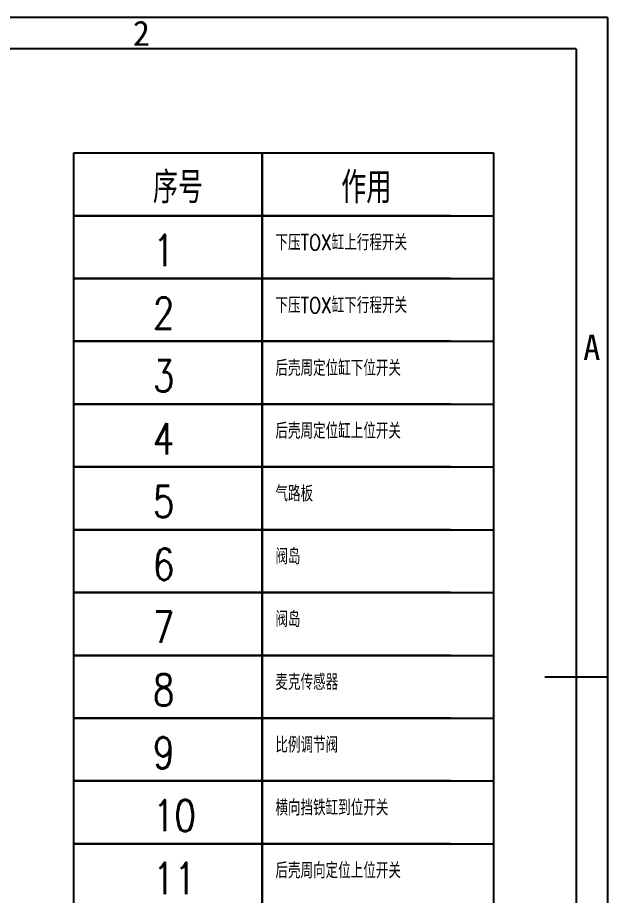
# Model space of a CAD drawing. Header units: millimetres. Extents: x -25 to 272, y -5 to 205.
# Drawn here: x 178 to 272, y 65.2 to 205 of the extents above; entities that cross this region are included whole.
import ezdxf
from ezdxf.enums import TextEntityAlignment as Align

# ---------------------------------------------------------------- set-up
doc = ezdxf.new("R2010")
doc.units = ezdxf.units.MM
doc.header["$LTSCALE"] = 10
for name, color, linetype in [('1轮廓实线层', 7, 'Continuous'), ('2细线层', 4, 'Continuous'), ('6文字层', 3, 'Continuous')]:
    doc.layers.add(name, color=color, linetype=linetype)
doc.styles.add('PC_TEXTSTYLE', font='romans.shx', dxfattribs={"width": 0.8, "bigfont": 'hzfs.shx'})

msp = doc.modelspace()

# ---------------------------------------------------------------- linework, layer by layer
at = {"layer": '1轮廓实线层'}
for p, q in [((267, 200), (0, 200)), ((267, 200), (267, 0)), ((186.99, 183.45), (216.99, 183.45)), ((186.99, 173.45), (186.99, 183.45)), ((216.99, 183.45), (216.99, 173.45)), ((216.99, 183.45), (246.99, 183.45)), ((216.99, 173.45), (216.99, 183.45)), ((246.99, 183.45), (253.82, 183.45)), ((253.82, 183.45), (253.82, 53.45)), ((216.99, 173.45), (186.99, 173.45)), ((186.99, 173.45), (216.99, 173.45)), ((186.99, 163.45), (186.99, 173.45)), ((216.99, 173.45), (216.99, 163.45)), ((246.99, 173.45), (216.99, 173.45)), ((216.99, 173.45), (253.82, 173.45)), ((216.99, 163.45), (216.99, 173.45)), ((216.99, 163.45), (186.99, 163.45)), ((186.99, 163.45), (216.99, 163.45)), ((186.99, 153.45), (186.99, 163.45)), ((216.99, 163.45), (216.99, 153.45)), ((246.99, 163.45), (216.99, 163.45)), ((216.99, 163.45), (253.82, 163.45)), ((216.99, 153.45), (216.99, 163.45)), ((216.99, 153.45), (186.99, 153.45)), ((186.99, 153.45), (216.99, 153.45)), ((186.99, 143.45), (186.99, 153.45)), ((216.99, 153.45), (216.99, 143.45)), ((246.99, 153.45), (216.99, 153.45)), ((216.99, 153.45), (253.82, 153.45)), ((216.99, 143.45), (216.99, 153.45)), ((216.99, 143.45), (186.99, 143.45)), ((186.99, 143.45), (216.99, 143.45)), ((186.99, 133.45), (186.99, 143.45)), ((216.99, 143.45), (216.99, 133.45)), ((246.99, 143.45), (216.99, 143.45)), ((216.99, 143.45), (253.82, 143.45)), ((216.99, 133.45), (216.99, 143.45)), ((216.99, 133.45), (186.99, 133.45)), ((186.99, 133.45), (216.99, 133.45)), ((186.99, 123.45), (186.99, 133.45)), ((216.99, 133.45), (216.99, 123.45)), ((246.99, 133.45), (216.99, 133.45)), ((216.99, 133.45), (253.82, 133.45)), ((216.99, 123.45), (216.99, 133.45)), ((216.99, 123.45), (186.99, 123.45)), ((186.99, 123.45), (216.99, 123.45)), ((186.99, 113.45), (186.99, 123.45)), ((216.99, 123.45), (216.99, 113.45)), ((246.99, 123.45), (216.99, 123.45)), ((216.99, 123.45), (253.82, 123.45)), ((216.99, 113.45), (216.99, 123.45)), ((216.99, 113.45), (186.99, 113.45)), ((186.99, 113.45), (216.99, 113.45)), ((186.99, 103.45), (186.99, 113.45)), ((216.99, 113.45), (216.99, 103.45)), ((246.99, 113.45), (216.99, 113.45)), ((216.99, 113.45), (253.82, 113.45)), ((216.99, 103.45), (216.99, 113.45)), ((216.99, 103.45), (186.99, 103.45)), ((186.99, 103.45), (216.99, 103.45)), ((186.99, 93.45), (186.99, 103.45)), ((216.99, 103.45), (216.99, 93.45)), ((246.99, 103.45), (216.99, 103.45)), ((216.99, 103.45), (253.82, 103.45)), ((216.99, 93.45), (216.99, 103.45)), ((272, 100), (262, 100)), ((216.99, 93.45), (186.99, 93.45)), ((186.99, 93.45), (216.99, 93.45)), ((186.99, 83.45), (186.99, 93.45)), ((216.99, 93.45), (216.99, 83.45)), ((246.99, 93.45), (216.99, 93.45)), ((216.99, 93.45), (253.82, 93.45)), ((216.99, 83.45), (216.99, 93.45)), ((216.99, 83.45), (186.99, 83.45)), ((186.99, 83.45), (216.99, 83.45)), ((186.99, 73.45), (186.99, 83.45)), ((216.99, 83.45), (216.99, 73.45)), ((246.99, 83.45), (216.99, 83.45)), ((216.99, 83.45), (253.82, 83.45)), ((216.99, 73.45), (216.99, 83.45)), ((216.99, 73.45), (186.99, 73.45)), ((186.99, 73.45), (216.99, 73.45)), ((186.99, 63.45), (186.99, 73.45)), ((216.99, 73.45), (216.99, 63.45)), ((246.99, 73.45), (216.99, 73.45)), ((216.99, 73.45), (253.82, 73.45)), ((216.99, 63.45), (216.99, 73.45))]:
    msp.add_line(p, q, dxfattribs=at)
at = {"layer": '2细线层'}
for p, q in [((272, 205), (-25, 205)), ((272, 205), (272, -5)), ((272, 100), (267, 100))]:
    msp.add_line(p, q, dxfattribs=at)

# ---------------------------------------------------------------- texts
at = {"layer": '6文字层'}
for s, p in [('2', (197.75, 202.5)), ('A', (269.5, 152.5))]:
    msp.add_text(s, height=4, dxfattribs=at).set_placement(p, align=Align.MIDDLE)
at = {"layer": '6文字层', "attachment_point": 1, "style": 'PC_TEXTSTYLE'}
for s, insert, char_height in [('序号', (199.58, 180.44), 5), ('作用', (229.58, 180.44), 5), ('下压TOX缸上行程开关', (219.1, 170.44), 2.5), ('1', (199.58, 170.44), 5), ('2', (199.58, 160.44), 5), ('下压TOX缸下行程开关', (219.1, 160.44), 2.5), ('3', (199.58, 150.44), 5), ('后壳周定位缸下位开关', (219.1, 150.44), 2.5), ('4', (199.58, 140.44), 5), ('后壳周定位缸上位开关', (219.1, 140.44), 2.5), ('5', (199.58, 130.44), 5), ('气路板', (219.1, 130.44), 2.5), ('6', (199.58, 120.44), 5), ('阀岛', (219.1, 120.44), 2.5), ('7', (199.58, 110.44), 5), ('阀岛', (219.1, 110.44), 2.5), ('麦克传感器', (219.1, 100.44), 2.5), ('8', (199.58, 100.44), 5), ('9', (199.58, 90.44), 5), ('比例调节阀', (219.1, 90.44), 2.5), ('10', (199.58, 80.44), 5), ('横向挡铁缸到位开关', (219.1, 80.44), 2.5), ('11', (199.58, 70.44), 5), ('后壳周向定位上位开关', (219.1, 70.44), 2.5)]:
    msp.add_mtext(s, dxfattribs=dict(at, insert=insert, char_height=char_height))

doc.saveas('drawing.dxf')
